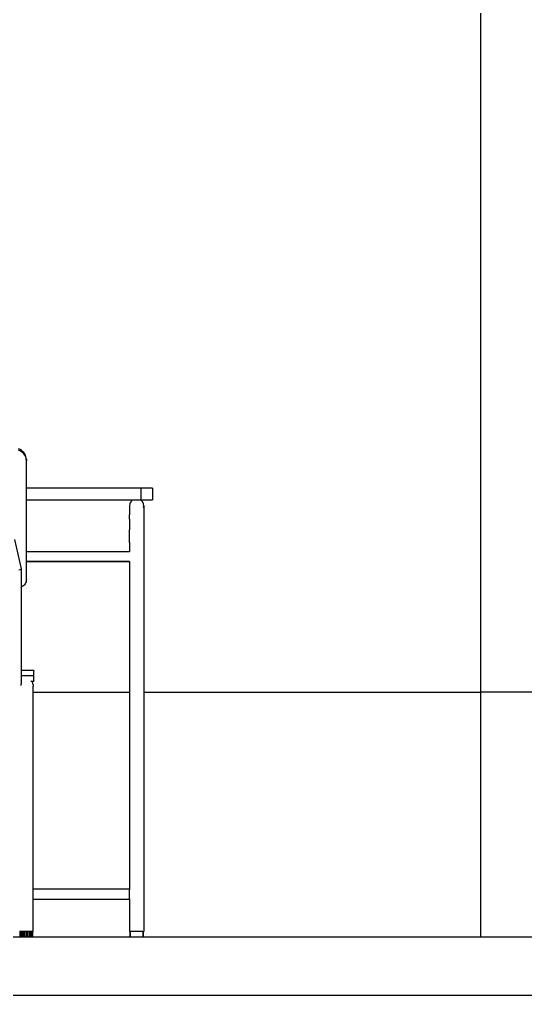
# Model space of a CAD drawing. Header units: metres. Extents: x -4.29 to 4.37, y -2.02 to 2.15.
# Drawn here: x -0.037 to 0.831, y -2.019 to -0.346 of the extents above; entities that cross this region are included whole.
import ezdxf

# ---------------------------------------------------------------- set-up
doc = ezdxf.new("R2010")
doc.units = ezdxf.units.M
doc.layers.add('SectionCutEdges', color=7, linetype='Continuous')

msp = doc.modelspace()

# ---------------------------------------------------------------- linework, layer by layer
for p, q in [((0.7547, -1.4995), (0.7547, 0.8005)), ((-0.036, -1.0832), (-0.0386, -1.0821)), ((-0.036, -1.0855), (-0.0386, -1.0844)), ((-0.0336, -1.0846), (-0.036, -1.0832)), ((-0.0336, -1.0869), (-0.036, -1.0855)), ((-0.0315, -1.0863), (-0.0336, -1.0846)), ((-0.0314, -1.0886), (-0.0336, -1.0869)), ((-0.0296, -1.0882), (-0.0315, -1.0863)), ((-0.0295, -1.0905), (-0.0314, -1.0886)), ((-0.028, -1.0903), (-0.0296, -1.0882)), ((-0.0279, -1.0926), (-0.0295, -1.0905)), ((-0.0267, -1.0926), (-0.028, -1.0903)), ((-0.0267, -1.0949), (-0.0279, -1.0926)), ((-0.0258, -1.095), (-0.0267, -1.0926)), ((-0.0257, -1.0973), (-0.0267, -1.0949)), ((-0.0252, -1.0975), (-0.0258, -1.095)), ((-0.0252, -1.0998), (-0.0257, -1.0973)), ((-0.025, -1.1001), (-0.0252, -1.0975)), ((-0.025, -1.1024), (-0.0252, -1.0998)), ((-0.025, -1.1001), (-0.025, -1.1024)), ((-0.025, -1.1495), (-0.025, -1.1024)), ((0.1714, -1.1495), (-0.025, -1.1495)), ((-0.025, -1.1695), (-0.025, -1.1495)), ((0.1741, -1.1495), (0.1714, -1.1495)), ((0.1714, -1.1495), (0.1714, -1.1695)), ((0.1766, -1.1495), (0.1741, -1.1495)), ((0.1791, -1.1495), (0.1766, -1.1495)), ((0.1814, -1.1495), (0.1791, -1.1495)), ((0.1836, -1.1495), (0.1814, -1.1495)), ((0.1856, -1.1495), (0.1836, -1.1495)), ((0.1873, -1.1495), (0.1856, -1.1495)), ((0.1888, -1.1495), (0.1873, -1.1495)), ((0.1899, -1.1495), (0.1888, -1.1495)), ((0.1908, -1.1495), (0.1899, -1.1495)), ((0.1913, -1.1495), (0.1908, -1.1495)), ((0.1914, -1.1495), (0.1913, -1.1495)), ((0.1914, -1.1495), (0.1914, -1.1695)), ((-0.0251, -1.2583), (-0.025, -1.1695)), ((-0.025, -1.1695), (0.1572, -1.1695)), ((0.1554, -1.1709), (0.1535, -1.1734)), ((0.1572, -1.1695), (0.1554, -1.1709)), ((0.1572, -1.1695), (0.1579, -1.1695)), ((0.1579, -1.1695), (0.1609, -1.1695)), ((0.1609, -1.1695), (0.1623, -1.1695)), ((0.1623, -1.1695), (0.164, -1.1695)), ((0.164, -1.1695), (0.1657, -1.1695)), ((0.1657, -1.1695), (0.1672, -1.1695)), ((0.1672, -1.1695), (0.1701, -1.1695)), ((0.1701, -1.1695), (0.1708, -1.1695)), ((0.1726, -1.1709), (0.1708, -1.1695)), ((0.1708, -1.1695), (0.1714, -1.1695)), ((0.1714, -1.1695), (0.1741, -1.1695)), ((0.1746, -1.1734), (0.1726, -1.1709)), ((0.1741, -1.1695), (0.1766, -1.1695)), ((0.1766, -1.1695), (0.1791, -1.1695)), ((0.1791, -1.1695), (0.1814, -1.1695)), ((0.1814, -1.1695), (0.1836, -1.1695)), ((0.1836, -1.1695), (0.1856, -1.1695)), ((0.1856, -1.1695), (0.1873, -1.1695)), ((0.1873, -1.1695), (0.1888, -1.1695)), ((0.1888, -1.1695), (0.1899, -1.1695)), ((0.1899, -1.1695), (0.1908, -1.1695)), ((0.1908, -1.1695), (0.1913, -1.1695)), ((0.1914, -1.1695), (0.1913, -1.1695)), ((0.1522, -1.1763), (0.1518, -1.1795)), ((0.1518, -1.1795), (0.1518, -1.1813)), ((0.1518, -1.1813), (0.1518, -1.1845)), ((0.1518, -1.1845), (0.1518, -1.1892)), ((0.1535, -1.1734), (0.1522, -1.1763)), ((0.1758, -1.1763), (0.1746, -1.1734)), ((0.1762, -1.1795), (0.1758, -1.1763)), ((0.1758, -1.1826), (0.1762, -1.1795)), ((0.1758, -1.1795), (0.1762, -1.1795)), ((0.1758, -1.1795), (0.1762, -1.1795)), ((0.1762, -1.1795), (0.1762, -1.4995)), ((0.1518, -1.1892), (0.1518, -1.1952)), ((0.1518, -1.2025), (0.1518, -1.1952)), ((0.1518, -1.2025), (0.1518, -1.2111)), ((0.1518, -1.2111), (0.1518, -1.2206)), ((0.1518, -1.2312), (0.1518, -1.2206)), ((-0.0452, -1.2375), (-0.0341, -1.2877)), ((0.1518, -1.2425), (0.1518, -1.2312)), ((0.1518, -1.2425), (0.1518, -1.2544)), ((0.1518, -1.2544), (0.1518, -1.2583)), ((0.1518, -1.2583), (-0.0251, -1.2583)), ((-0.0251, -1.2585), (-0.0251, -1.2583)), ((0.1518, -1.2585), (-0.0251, -1.2585)), ((-0.0251, -1.2586), (-0.0251, -1.2585)), ((-0.0251, -1.2588), (-0.0251, -1.2586)), ((-0.0251, -1.2596), (-0.0251, -1.2588)), ((-0.0251, -1.261), (-0.0251, -1.2596)), ((-0.0251, -1.2627), (-0.0251, -1.261)), ((-0.0251, -1.2648), (-0.0251, -1.2627)), ((-0.0251, -1.267), (-0.0251, -1.2648)), ((-0.0251, -1.2692), (-0.0251, -1.267)), ((-0.0251, -1.2713), (-0.0251, -1.2692)), ((-0.0251, -1.273), (-0.0251, -1.2713)), ((0.1518, -1.2583), (0.1518, -1.2585)), ((0.1518, -1.2585), (0.1518, -1.2586)), ((0.1519, -1.2585), (0.1518, -1.2585)), ((0.1518, -1.2586), (0.1518, -1.2588)), ((-0.038, -1.2896), (-0.0359, -1.2889)), ((-0.0359, -1.2889), (-0.0346, -1.2883)), ((-0.0346, -1.2883), (-0.0341, -1.2877)), ((-0.0341, -1.2877), (-0.0341, -1.3193)), ((-0.0251, -1.2744), (-0.0251, -1.273)), ((-0.0251, -1.2752), (-0.0251, -1.2744)), ((-0.0251, -1.2753), (-0.0251, -1.2752)), ((0.1518, -1.2753), (-0.0251, -1.2753)), ((-0.0251, -1.2755), (-0.0251, -1.2753)), ((0.1518, -1.2755), (-0.0251, -1.2755)), ((-0.0251, -1.3061), (-0.0251, -1.2755)), ((0.1518, -1.2752), (0.1518, -1.275)), ((0.1518, -1.2752), (0.1518, -1.2753)), ((0.1518, -1.2753), (0.1518, -1.2755)), ((0.1518, -1.2755), (0.1518, -1.2795)), ((0.1518, -1.2795), (0.1518, -1.4995)), ((-0.0345, -1.3195), (-0.0346, -1.3195)), ((-0.0341, -1.3193), (-0.0345, -1.3195)), ((-0.0327, -1.3187), (-0.0341, -1.3193)), ((-0.0341, -1.3193), (-0.0341, -1.4618)), ((-0.0311, -1.3176), (-0.0327, -1.3187)), ((-0.0296, -1.3163), (-0.0311, -1.3176)), ((-0.0283, -1.3149), (-0.0296, -1.3163)), ((-0.0271, -1.3133), (-0.0283, -1.3149)), ((-0.0263, -1.3116), (-0.0271, -1.3133)), ((-0.0256, -1.3098), (-0.0263, -1.3116)), ((-0.0252, -1.308), (-0.0256, -1.3098)), ((-0.0251, -1.3061), (-0.0252, -1.308)), ((-0.0251, -1.3209), (-0.0251, -1.3206)), ((-0.0251, -1.3209), (-0.0251, -1.3206)), ((-0.0345, -1.4618), (-0.0341, -1.4618)), ((-0.0345, -1.4706), (-0.0341, -1.4706)), ((-0.0341, -1.4618), (-0.0341, -1.4619)), ((-0.0341, -1.4618), (-0.0124, -1.4618)), ((-0.0341, -1.4619), (-0.0341, -1.4621)), ((-0.0341, -1.4621), (-0.0341, -1.4628)), ((-0.0341, -1.4628), (-0.0341, -1.4706)), ((-0.0341, -1.4706), (-0.0124, -1.4706)), ((-0.0341, -1.4706), (-0.0341, -1.473)), ((-0.0341, -1.473), (-0.0341, -1.4756)), ((-0.0124, -1.4618), (-0.0124, -1.4619)), ((-0.0124, -1.4621), (-0.0124, -1.4619)), ((-0.0124, -1.4628), (-0.0124, -1.4621)), ((-0.0124, -1.4706), (-0.0124, -1.4628)), ((-0.0124, -1.473), (-0.0124, -1.4706)), ((-0.0124, -1.4756), (-0.0124, -1.473)), ((-0.0343, -1.4801), (-0.0345, -1.4804)), ((-0.0345, -1.4804), (-0.0345, -1.4805)), ((-0.0345, -1.4804), (-0.0345, -1.4804)), ((-0.0345, -1.4804), (-0.0342, -1.4804)), ((-0.0342, -1.4804), (-0.0341, -1.4804)), ((-0.0341, -1.4756), (-0.0341, -1.4777)), ((-0.0341, -1.4777), (-0.0341, -1.4792)), ((-0.0341, -1.4792), (-0.0341, -1.4801)), ((-0.0341, -1.4801), (-0.0341, -1.4802)), ((-0.0341, -1.4802), (-0.0341, -1.4804)), ((-0.0341, -1.4804), (-0.0338, -1.4804)), ((-0.0341, -1.4804), (-0.0341, -1.4812)), ((-0.0341, -1.4812), (-0.0341, -1.4828)), ((-0.0341, -1.4828), (-0.0341, -1.485)), ((-0.0341, -1.4878), (-0.0341, -1.485)), ((-0.0338, -1.4804), (-0.0331, -1.4804)), ((-0.0176, -1.4804), (-0.0173, -1.4804)), ((-0.0173, -1.4804), (-0.0166, -1.4804)), ((-0.0163, -1.4804), (-0.0166, -1.4801)), ((-0.0166, -1.4804), (-0.0163, -1.4804)), ((-0.0154, -1.4814), (-0.0163, -1.4804)), ((-0.0163, -1.4804), (-0.0124, -1.4804)), ((-0.0142, -1.4839), (-0.0154, -1.4814)), ((-0.0137, -1.4866), (-0.0142, -1.4839)), ((-0.0138, -1.4868), (-0.0137, -1.4866)), ((-0.0137, -1.4869), (-0.0138, -1.4868)), ((-0.0138, -1.4873), (-0.0137, -1.4869)), ((-0.0137, -1.4869), (-0.0137, -1.4876)), ((-0.0137, -1.4876), (-0.0137, -1.4891)), ((-0.0137, -1.4911), (-0.0137, -1.4891)), ((-0.0124, -1.4777), (-0.0124, -1.4756)), ((-0.0124, -1.4792), (-0.0124, -1.4777)), ((-0.0124, -1.4801), (-0.0124, -1.4792)), ((-0.0124, -1.4801), (-0.0124, -1.4804)), ((-0.0137, -1.4935), (-0.0137, -1.4911)), ((-0.0137, -1.4964), (-0.0137, -1.4935)), ((-0.0137, -1.4995), (-0.0137, -1.4964)), ((-0.0137, -1.4995), (0.1518, -1.4995)), ((-0.0137, -1.4998), (-0.0137, -1.4995)), ((-0.0137, -1.5035), (-0.0137, -1.4998)), ((-0.0137, -1.5077), (-0.0137, -1.5035)), ((0.1518, -1.4995), (0.1518, -1.8367)), ((0.1758, -1.4995), (0.1762, -1.4995)), ((0.1762, -1.4995), (0.7547, -1.4995)), ((0.1762, -1.4995), (0.1762, -1.9095)), ((0.7547, -1.9195), (0.7547, -1.4995)), ((0.9547, -1.4995), (0.7547, -1.4995)), ((-0.0137, -1.5121), (-0.0137, -1.5077)), ((-0.0137, -1.5167), (-0.0137, -1.5121)), ((-0.0137, -1.5216), (-0.0137, -1.5167)), ((-0.0137, -1.8206), (-0.0137, -1.5216)), ((-0.0137, -1.8367), (-0.0137, -1.8206)), ((-0.0137, -1.8367), (0.103, -1.8367)), ((-0.0137, -1.837), (-0.0137, -1.8367)), ((-0.0137, -1.8379), (-0.0137, -1.837)), ((-0.0137, -1.8393), (-0.0137, -1.8379)), ((-0.0137, -1.8412), (-0.0137, -1.8393)), ((-0.0137, -1.8434), (-0.0137, -1.8412)), ((0.103, -1.8367), (0.1108, -1.8367)), ((0.1108, -1.8367), (0.1185, -1.8367)), ((0.1185, -1.8367), (0.1259, -1.8367)), ((0.1259, -1.8367), (0.133, -1.8367)), ((0.133, -1.8367), (0.1395, -1.8367)), ((0.1395, -1.8367), (0.1454, -1.8367)), ((0.1454, -1.8367), (0.1506, -1.8367)), ((0.1506, -1.8367), (0.1518, -1.8367)), ((0.1518, -1.837), (0.1518, -1.8367)), ((0.1518, -1.837), (0.1518, -1.8379)), ((0.1518, -1.8393), (0.1518, -1.8379)), ((0.1518, -1.8401), (0.1518, -1.8393)), ((0.1518, -1.8412), (0.1518, -1.8401)), ((0.1518, -1.8434), (0.1518, -1.8412)), ((-0.0137, -1.8458), (-0.0137, -1.8434)), ((-0.0137, -1.8482), (-0.0137, -1.8458)), ((-0.0137, -1.8504), (-0.0137, -1.8482)), ((-0.0137, -1.8523), (-0.0137, -1.8504)), ((-0.0137, -1.8537), (-0.0137, -1.8523)), ((-0.0137, -1.8547), (-0.0137, -1.8537)), ((-0.0137, -1.855), (-0.0137, -1.8547)), ((-0.0137, -1.9096), (-0.0137, -1.855)), ((0.1518, -1.855), (-0.0137, -1.855)), ((0.1518, -1.8458), (0.1518, -1.8434)), ((0.1518, -1.8482), (0.1518, -1.8458)), ((0.1518, -1.8504), (0.1518, -1.8482)), ((0.1518, -1.8515), (0.1518, -1.8504)), ((0.1518, -1.8523), (0.1518, -1.8515)), ((0.1518, -1.8537), (0.1518, -1.8523)), ((0.1518, -1.8537), (0.1518, -1.8542)), ((0.1518, -1.8547), (0.1518, -1.8542)), ((0.1518, -1.8547), (0.1518, -1.855)), ((0.1518, -1.855), (0.1518, -1.9095)), ((-0.0367, -1.9096), (-0.0371, -1.9096)), ((-0.0363, -1.9096), (-0.0367, -1.9096)), ((-0.0363, -1.9096), (-0.0363, -1.9195)), ((-0.0363, -1.9096), (-0.0358, -1.9096)), ((-0.0358, -1.9096), (-0.0358, -1.9096)), ((-0.0358, -1.9096), (-0.0358, -1.9195)), ((-0.0358, -1.9096), (-0.0358, -1.9195)), ((-0.0356, -1.9096), (-0.0358, -1.9096)), ((-0.0355, -1.9096), (-0.0356, -1.9096)), ((-0.0355, -1.9096), (-0.0355, -1.9195)), ((-0.0345, -1.9096), (-0.0355, -1.9096)), ((-0.0345, -1.9096), (-0.0345, -1.9195)), ((-0.0338, -1.9096), (-0.0345, -1.9096)), ((-0.0329, -1.9096), (-0.0338, -1.9096)), ((-0.0329, -1.9096), (-0.0329, -1.9195)), ((-0.0314, -1.9096), (-0.0329, -1.9096)), ((-0.0308, -1.9096), (-0.0314, -1.9096)), ((-0.0308, -1.9096), (-0.0308, -1.9195)), ((-0.0287, -1.9096), (-0.0308, -1.9096)), ((-0.0283, -1.9096), (-0.0287, -1.9096)), ((-0.0283, -1.9096), (-0.0283, -1.9195)), ((-0.0257, -1.9096), (-0.0283, -1.9096)), ((-0.0256, -1.9096), (-0.0257, -1.9096)), ((-0.0256, -1.9096), (-0.0256, -1.9195)), ((-0.0229, -1.9096), (-0.0256, -1.9096)), ((-0.0229, -1.9096), (-0.0229, -1.9195)), ((-0.0226, -1.9096), (-0.0229, -1.9096)), ((-0.0204, -1.9096), (-0.0226, -1.9096)), ((-0.0204, -1.9096), (-0.0204, -1.9195)), ((-0.0198, -1.9096), (-0.0204, -1.9096)), ((-0.0182, -1.9096), (-0.0198, -1.9096)), ((-0.0182, -1.9096), (-0.0182, -1.9195)), ((-0.0173, -1.9096), (-0.0182, -1.9096)), ((-0.0165, -1.9096), (-0.0173, -1.9096)), ((-0.0165, -1.9096), (-0.0165, -1.9195)), ((-0.0154, -1.9096), (-0.0165, -1.9096)), ((-0.0154, -1.9096), (-0.0154, -1.9195)), ((-0.015, -1.9096), (-0.0154, -1.9096)), ((-0.015, -1.9096), (-0.015, -1.9195)), ((-0.015, -1.9096), (-0.0148, -1.9096)), ((-0.0148, -1.9096), (-0.0148, -1.9195)), ((-0.0148, -1.9096), (-0.0145, -1.9096)), ((-0.0145, -1.9096), (-0.0145, -1.9195)), ((-0.0145, -1.9096), (-0.0142, -1.9096)), ((-0.0137, -1.9096), (-0.0142, -1.9096)), ((0.1518, -1.9095), (0.1522, -1.9095)), ((0.1522, -1.9095), (0.1525, -1.9095)), ((0.1525, -1.9095), (0.1525, -1.9195)), ((0.1525, -1.9095), (0.1529, -1.9095)), ((0.1529, -1.9095), (0.1531, -1.9095)), ((0.1531, -1.9095), (0.1531, -1.9195)), ((0.1535, -1.9095), (0.1531, -1.9095)), ((0.1546, -1.9095), (0.1535, -1.9095)), ((0.1535, -1.9095), (0.1535, -1.9095)), ((0.1554, -1.9095), (0.1546, -1.9095)), ((0.1563, -1.9095), (0.1554, -1.9095)), ((0.1579, -1.9095), (0.1563, -1.9095)), ((0.1586, -1.9095), (0.1579, -1.9095)), ((0.1609, -1.9095), (0.1586, -1.9095)), ((0.1612, -1.9095), (0.1609, -1.9095)), ((0.164, -1.9095), (0.1612, -1.9095)), ((0.1668, -1.9095), (0.164, -1.9095)), ((0.1672, -1.9095), (0.1668, -1.9095)), ((0.1694, -1.9095), (0.1672, -1.9095)), ((0.1701, -1.9095), (0.1694, -1.9095)), ((0.1717, -1.9095), (0.1701, -1.9095)), ((0.1726, -1.9095), (0.1717, -1.9095)), ((0.1734, -1.9095), (0.1726, -1.9095)), ((0.1745, -1.9095), (0.1734, -1.9095)), ((0.1745, -1.9095), (0.1746, -1.9095)), ((0.1746, -1.9095), (0.1749, -1.9095)), ((0.1749, -1.9095), (0.1749, -1.9195)), ((0.1749, -1.9095), (0.1751, -1.9095)), ((0.1751, -1.9095), (0.1755, -1.9095)), ((0.1755, -1.9095), (0.1758, -1.9095)), ((0.1755, -1.9095), (0.1755, -1.9195)), ((0.1762, -1.9095), (0.1758, -1.9095))]:
    msp.add_line(p, q)
at = {"layer": 'SectionCutEdges'}
for p, q in [((-0.0363, -1.9195), (-0.1469, -1.9195)), ((-0.0358, -1.9195), (-0.0363, -1.9195)), ((-0.0358, -1.9195), (-0.0358, -1.9195)), ((-0.0355, -1.9195), (-0.0358, -1.9195)), ((-0.0345, -1.9195), (-0.0355, -1.9195)), ((-0.0329, -1.9195), (-0.0345, -1.9195)), ((-0.0308, -1.9195), (-0.0329, -1.9195)), ((-0.0283, -1.9195), (-0.0308, -1.9195)), ((-0.0256, -1.9195), (-0.0283, -1.9195)), ((-0.0229, -1.9195), (-0.0256, -1.9195)), ((-0.0204, -1.9195), (-0.0229, -1.9195)), ((-0.0182, -1.9195), (-0.0204, -1.9195)), ((-0.0165, -1.9195), (-0.0182, -1.9195)), ((-0.0154, -1.9195), (-0.0165, -1.9195)), ((-0.015, -1.9195), (-0.0154, -1.9195)), ((-0.0148, -1.9195), (-0.015, -1.9195)), ((-0.0145, -1.9195), (-0.0148, -1.9195)), ((0.1525, -1.9195), (-0.0145, -1.9195)), ((0.1529, -1.9195), (0.1525, -1.9195)), ((0.1531, -1.9195), (0.1529, -1.9195)), ((0.1535, -1.9195), (0.1531, -1.9195)), ((0.1546, -1.9195), (0.1535, -1.9195)), ((0.1563, -1.9195), (0.1546, -1.9195)), ((0.1586, -1.9195), (0.1563, -1.9195)), ((0.1612, -1.9195), (0.1586, -1.9195)), ((0.164, -1.9195), (0.1612, -1.9195)), ((0.1668, -1.9195), (0.164, -1.9195)), ((0.1694, -1.9195), (0.1668, -1.9195)), ((0.1717, -1.9195), (0.1694, -1.9195)), ((0.1734, -1.9195), (0.1717, -1.9195)), ((0.1745, -1.9195), (0.1734, -1.9195)), ((0.1749, -1.9195), (0.1745, -1.9195)), ((0.1751, -1.9195), (0.1749, -1.9195)), ((0.1755, -1.9195), (0.1751, -1.9195)), ((0.7547, -1.9195), (0.1755, -1.9195)), ((0.9547, -1.9195), (0.7547, -1.9195)), ((3.7147, -2.0195), (-2.0053, -2.0195))]:
    msp.add_line(p, q, dxfattribs=at)

doc.saveas('drawing.dxf')
